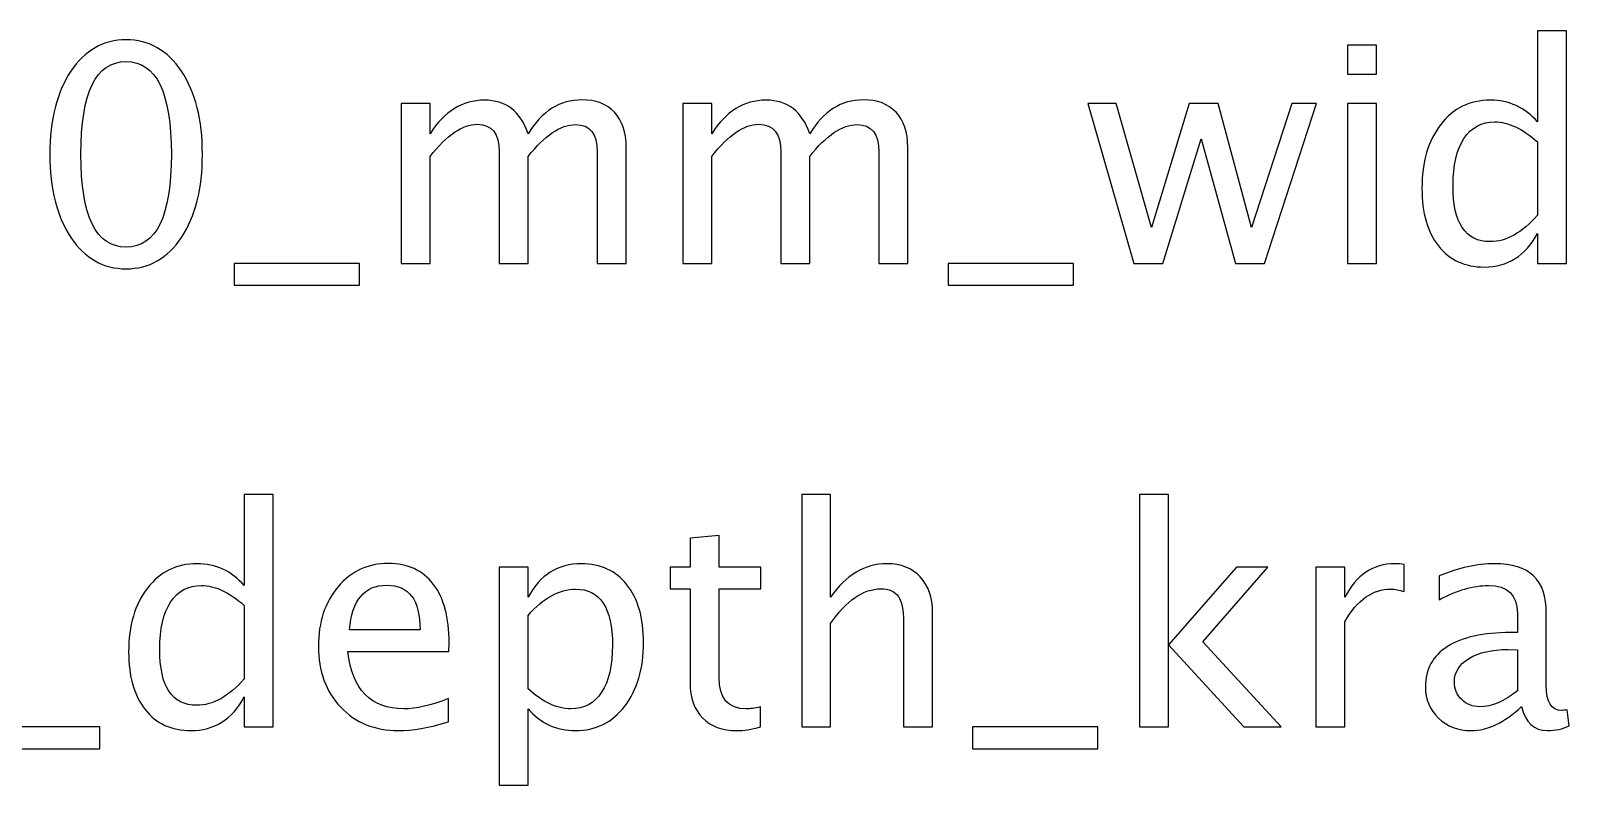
# Model space of a CAD drawing. Header units: centimetres. Extents: x -120 to 105, y -79 to 117.
# Drawn here: x -64.29 to -50.79, y 62.59 to 69.21 of the extents above; entities that cross this region are included whole.
import ezdxf

# ---------------------------------------------------------------- set-up
doc = ezdxf.new("R2010")
doc.units = ezdxf.units.CM
doc.header["$MEASUREMENT"] = 0
doc.layers.add('Layer 1', color=7, linetype='Continuous')

msp = doc.modelspace()

# ---------------------------------------------------------------- linework, layer by layer
at = {"layer": 'Layer 1'}
for points, knots in [([(-63.45554, 67.12282), (-63.65618, 67.12282), (-63.81802, 67.21498), (-63.94061, 67.39886), (-63.94061, 67.39886), (-64.06364, 67.58275), (-64.12493, 67.82528), (-64.12493, 68.12691), (-64.12493, 68.12691), (-64.12493, 68.42853), (-64.06364, 68.67107), (-63.94061, 68.85495), (-63.94061, 68.85495), (-63.81802, 69.03884), (-63.65618, 69.131), (-63.45554, 69.131), (-63.45554, 69.131), (-63.25401, 69.131), (-63.09218, 69.03928), (-62.96959, 68.85583), (-62.96959, 68.85583), (-62.84744, 68.67239), (-62.78614, 68.42941), (-62.78614, 68.12691), (-62.78614, 68.12691), (-62.78614, 67.82528), (-62.84744, 67.58275), (-62.96959, 67.39886), (-62.96959, 67.39886), (-63.09218, 67.21498), (-63.25401, 67.12282), (-63.45554, 67.12282)], [0, 0, 0, 0, 0.11111111, 0.11111111, 0.11111111, 0.11111111, 0.22222222, 0.22222222, 0.22222222, 0.22222222, 0.33333333, 0.33333333, 0.33333333, 0.33333333, 0.44444444, 0.44444444, 0.44444444, 0.44444444, 0.55555556, 0.55555556, 0.55555556, 0.55555556, 0.66666667, 0.66666667, 0.66666667, 0.66666667, 0.77777778, 0.77777778, 0.77777778, 0.77777778, 1, 1, 1, 1]), ([(-51.07263, 67.17044), (-51.07263, 67.17044), (-51.07263, 67.4337), (-51.07263, 67.4337), (-51.07263, 67.4337), (-51.17626, 67.23703), (-51.33236, 67.13869), (-51.54094, 67.13869), (-51.54094, 67.13869), (-51.71028, 67.13869), (-51.84345, 67.19999), (-51.94046, 67.32302), (-51.94046, 67.32302), (-52.03748, 67.44605), (-52.08599, 67.61406), (-52.08599, 67.82705), (-52.08599, 67.82705), (-52.08599, 68.05988), (-52.03086, 68.24729), (-51.92106, 68.38929), (-51.92106, 68.38929), (-51.81082, 68.53084), (-51.66618, 68.60183), (-51.4867, 68.60183), (-51.4867, 68.60183), (-51.32046, 68.60183), (-51.18199, 68.53833), (-51.07263, 68.41089), (-51.07263, 68.41089), (-51.07263, 68.41089), (-51.07263, 69.21037), (-51.07263, 69.21037), (-51.07263, 69.21037), (-51.07263, 69.21037), (-50.81863, 69.21037), (-50.81863, 69.21037), (-50.81863, 69.21037), (-50.81863, 69.21037), (-50.81863, 67.17044), (-50.81863, 67.17044), (-50.81863, 67.17044), (-50.81863, 67.17044), (-51.07263, 67.17044), (-51.07263, 67.17044)], [0, 0, 0, 0, 0.08333333, 0.08333333, 0.08333333, 0.08333333, 0.16666667, 0.16666667, 0.16666667, 0.16666667, 0.25, 0.25, 0.25, 0.25, 0.33333333, 0.33333333, 0.33333333, 0.33333333, 0.41666667, 0.41666667, 0.41666667, 0.41666667, 0.5, 0.5, 0.5, 0.5, 0.58333333, 0.58333333, 0.58333333, 0.58333333, 0.66666667, 0.66666667, 0.66666667, 0.66666667, 0.75, 0.75, 0.75, 0.75, 0.83333333, 0.83333333, 0.83333333, 0.83333333, 1, 1, 1, 1]), ([(-52.7395, 68.82938), (-52.7395, 68.82938), (-52.7395, 69.08338), (-52.7395, 69.08338), (-52.7395, 69.08338), (-52.7395, 69.08338), (-52.4855, 69.08338), (-52.4855, 69.08338), (-52.4855, 69.08338), (-52.4855, 69.08338), (-52.4855, 68.82938), (-52.4855, 68.82938), (-52.4855, 68.82938), (-52.4855, 68.82938), (-52.7395, 68.82938), (-52.7395, 68.82938)], [0, 0, 0, 0, 0.2, 0.2, 0.2, 0.2, 0.4, 0.4, 0.4, 0.4, 0.6, 0.6, 0.6, 0.6, 1, 1, 1, 1]), ([(-63.45598, 67.31331), (-63.19095, 67.31331), (-63.05866, 67.58451), (-63.05866, 68.12691), (-63.05866, 68.12691), (-63.05866, 68.6693), (-63.19095, 68.9405), (-63.45598, 68.9405), (-63.45598, 68.9405), (-63.72012, 68.9405), (-63.85241, 68.6693), (-63.85241, 68.12691), (-63.85241, 68.12691), (-63.85241, 67.58451), (-63.72012, 67.31331), (-63.45598, 67.31331)], [0, 0, 0, 0, 0.2, 0.2, 0.2, 0.2, 0.4, 0.4, 0.4, 0.4, 0.6, 0.6, 0.6, 0.6, 1, 1, 1, 1]), ([(-61.04166, 67.17044), (-61.04166, 67.17044), (-61.04166, 68.57273), (-61.04166, 68.57273), (-61.04166, 68.57273), (-61.04166, 68.57273), (-60.78766, 68.57273), (-60.78766, 68.57273), (-60.78766, 68.57273), (-60.78766, 68.57273), (-60.78766, 68.30771), (-60.78766, 68.30771), (-60.78766, 68.30771), (-60.66375, 68.50394), (-60.505, 68.60183), (-60.31053, 68.60183), (-60.31053, 68.60183), (-60.12312, 68.60183), (-59.99568, 68.50394), (-59.92777, 68.30771), (-59.92777, 68.30771), (-59.80738, 68.5057), (-59.65039, 68.60448), (-59.45769, 68.60448), (-59.45769, 68.60448), (-59.33466, 68.60448), (-59.23897, 68.56832), (-59.17062, 68.49556), (-59.17062, 68.49556), (-59.10227, 68.4228), (-59.06787, 68.32094), (-59.06787, 68.18997), (-59.06787, 68.18997), (-59.06787, 68.18997), (-59.06787, 67.17044), (-59.06787, 67.17044), (-59.06787, 67.17044), (-59.06787, 67.17044), (-59.32187, 67.17044), (-59.32187, 67.17044), (-59.32187, 67.17044), (-59.32187, 67.17044), (-59.32187, 68.14807), (-59.32187, 68.14807), (-59.32187, 68.14807), (-59.32187, 68.30771), (-59.38537, 68.38752), (-59.51237, 68.38752), (-59.51237, 68.38752), (-59.64422, 68.38752), (-59.78269, 68.29448), (-59.92777, 68.10795), (-59.92777, 68.10795), (-59.92777, 68.10795), (-59.92777, 67.17044), (-59.92777, 67.17044), (-59.92777, 67.17044), (-59.92777, 67.17044), (-60.18177, 67.17044), (-60.18177, 67.17044), (-60.18177, 67.17044), (-60.18177, 67.17044), (-60.18177, 68.14896), (-60.18177, 68.14896), (-60.18177, 68.14896), (-60.18177, 68.30991), (-60.24615, 68.39017), (-60.37535, 68.39017), (-60.37535, 68.39017), (-60.50367, 68.39017), (-60.64126, 68.29668), (-60.78766, 68.10927), (-60.78766, 68.10927), (-60.78766, 68.10927), (-60.78766, 67.17044), (-60.78766, 67.17044), (-60.78766, 67.17044), (-60.78766, 67.17044), (-61.04166, 67.17044), (-61.04166, 67.17044)], [0, 0, 0, 0, 0.04761905, 0.04761905, 0.04761905, 0.04761905, 0.0952381, 0.0952381, 0.0952381, 0.0952381, 0.14285714, 0.14285714, 0.14285714, 0.14285714, 0.19047619, 0.19047619, 0.19047619, 0.19047619, 0.23809524, 0.23809524, 0.23809524, 0.23809524, 0.28571429, 0.28571429, 0.28571429, 0.28571429, 0.33333333, 0.33333333, 0.33333333, 0.33333333, 0.38095238, 0.38095238, 0.38095238, 0.38095238, 0.42857143, 0.42857143, 0.42857143, 0.42857143, 0.47619048, 0.47619048, 0.47619048, 0.47619048, 0.52380952, 0.52380952, 0.52380952, 0.52380952, 0.57142857, 0.57142857, 0.57142857, 0.57142857, 0.61904762, 0.61904762, 0.61904762, 0.61904762, 0.66666667, 0.66666667, 0.66666667, 0.66666667, 0.71428571, 0.71428571, 0.71428571, 0.71428571, 0.76190476, 0.76190476, 0.76190476, 0.76190476, 0.80952381, 0.80952381, 0.80952381, 0.80952381, 0.85714286, 0.85714286, 0.85714286, 0.85714286, 0.9047619, 0.9047619, 0.9047619, 0.9047619, 1, 1, 1, 1]), ([(-58.57134, 67.17044), (-58.57134, 67.17044), (-58.57134, 68.57273), (-58.57134, 68.57273), (-58.57134, 68.57273), (-58.57134, 68.57273), (-58.31734, 68.57273), (-58.31734, 68.57273), (-58.31734, 68.57273), (-58.31734, 68.57273), (-58.31734, 68.30771), (-58.31734, 68.30771), (-58.31734, 68.30771), (-58.19343, 68.50394), (-58.03468, 68.60183), (-57.84021, 68.60183), (-57.84021, 68.60183), (-57.6528, 68.60183), (-57.52536, 68.50394), (-57.45745, 68.30771), (-57.45745, 68.30771), (-57.33706, 68.5057), (-57.18007, 68.60448), (-56.98737, 68.60448), (-56.98737, 68.60448), (-56.86434, 68.60448), (-56.76865, 68.56832), (-56.7003, 68.49556), (-56.7003, 68.49556), (-56.63195, 68.4228), (-56.59755, 68.32094), (-56.59755, 68.18997), (-56.59755, 68.18997), (-56.59755, 68.18997), (-56.59755, 67.17044), (-56.59755, 67.17044), (-56.59755, 67.17044), (-56.59755, 67.17044), (-56.85155, 67.17044), (-56.85155, 67.17044), (-56.85155, 67.17044), (-56.85155, 67.17044), (-56.85155, 68.14807), (-56.85155, 68.14807), (-56.85155, 68.14807), (-56.85155, 68.30771), (-56.91505, 68.38752), (-57.04205, 68.38752), (-57.04205, 68.38752), (-57.1739, 68.38752), (-57.31237, 68.29448), (-57.45745, 68.10795), (-57.45745, 68.10795), (-57.45745, 68.10795), (-57.45745, 67.17044), (-57.45745, 67.17044), (-57.45745, 67.17044), (-57.45745, 67.17044), (-57.71145, 67.17044), (-57.71145, 67.17044), (-57.71145, 67.17044), (-57.71145, 67.17044), (-57.71145, 68.14896), (-57.71145, 68.14896), (-57.71145, 68.14896), (-57.71145, 68.30991), (-57.77583, 68.39017), (-57.90503, 68.39017), (-57.90503, 68.39017), (-58.03335, 68.39017), (-58.17094, 68.29668), (-58.31734, 68.10927), (-58.31734, 68.10927), (-58.31734, 68.10927), (-58.31734, 67.17044), (-58.31734, 67.17044), (-58.31734, 67.17044), (-58.31734, 67.17044), (-58.57134, 67.17044), (-58.57134, 67.17044)], [0, 0, 0, 0, 0.04761905, 0.04761905, 0.04761905, 0.04761905, 0.0952381, 0.0952381, 0.0952381, 0.0952381, 0.14285714, 0.14285714, 0.14285714, 0.14285714, 0.19047619, 0.19047619, 0.19047619, 0.19047619, 0.23809524, 0.23809524, 0.23809524, 0.23809524, 0.28571429, 0.28571429, 0.28571429, 0.28571429, 0.33333333, 0.33333333, 0.33333333, 0.33333333, 0.38095238, 0.38095238, 0.38095238, 0.38095238, 0.42857143, 0.42857143, 0.42857143, 0.42857143, 0.47619048, 0.47619048, 0.47619048, 0.47619048, 0.52380952, 0.52380952, 0.52380952, 0.52380952, 0.57142857, 0.57142857, 0.57142857, 0.57142857, 0.61904762, 0.61904762, 0.61904762, 0.61904762, 0.66666667, 0.66666667, 0.66666667, 0.66666667, 0.71428571, 0.71428571, 0.71428571, 0.71428571, 0.76190476, 0.76190476, 0.76190476, 0.76190476, 0.80952381, 0.80952381, 0.80952381, 0.80952381, 0.85714286, 0.85714286, 0.85714286, 0.85714286, 0.9047619, 0.9047619, 0.9047619, 0.9047619, 1, 1, 1, 1]), ([(-54.61407, 67.17044), (-54.61407, 67.17044), (-55.01624, 68.57273), (-55.01624, 68.57273), (-55.01624, 68.57273), (-55.01624, 68.57273), (-54.76841, 68.57273), (-54.76841, 68.57273), (-54.76841, 68.57273), (-54.76841, 68.57273), (-54.46017, 67.48397), (-54.46017, 67.48397), (-54.46017, 67.48397), (-54.46017, 67.48397), (-54.12768, 68.57273), (-54.12768, 68.57273), (-54.12768, 68.57273), (-54.12768, 68.57273), (-53.87368, 68.57273), (-53.87368, 68.57273), (-53.87368, 68.57273), (-53.87368, 68.57273), (-53.58131, 67.48573), (-53.58131, 67.48573), (-53.58131, 67.48573), (-53.58131, 67.48573), (-53.22765, 68.57273), (-53.22765, 68.57273), (-53.22765, 68.57273), (-53.22765, 68.57273), (-53.0107, 68.57273), (-53.0107, 68.57273), (-53.0107, 68.57273), (-53.0107, 68.57273), (-53.46842, 67.17044), (-53.46842, 67.17044), (-53.46842, 67.17044), (-53.46842, 67.17044), (-53.72242, 67.17044), (-53.72242, 67.17044), (-53.72242, 67.17044), (-53.72242, 67.17044), (-54.02317, 68.26405), (-54.02317, 68.26405), (-54.02317, 68.26405), (-54.02317, 68.26405), (-54.36007, 67.17044), (-54.36007, 67.17044), (-54.36007, 67.17044), (-54.36007, 67.17044), (-54.61407, 67.17044), (-54.61407, 67.17044)], [0, 0, 0, 0, 0.07142857, 0.07142857, 0.07142857, 0.07142857, 0.14285714, 0.14285714, 0.14285714, 0.14285714, 0.21428571, 0.21428571, 0.21428571, 0.21428571, 0.28571429, 0.28571429, 0.28571429, 0.28571429, 0.35714286, 0.35714286, 0.35714286, 0.35714286, 0.42857143, 0.42857143, 0.42857143, 0.42857143, 0.5, 0.5, 0.5, 0.5, 0.57142857, 0.57142857, 0.57142857, 0.57142857, 0.64285714, 0.64285714, 0.64285714, 0.64285714, 0.71428571, 0.71428571, 0.71428571, 0.71428571, 0.78571429, 0.78571429, 0.78571429, 0.78571429, 0.85714286, 0.85714286, 0.85714286, 0.85714286, 1, 1, 1, 1]), ([(-52.7395, 67.17044), (-52.7395, 67.17044), (-52.7395, 68.57273), (-52.7395, 68.57273), (-52.7395, 68.57273), (-52.7395, 68.57273), (-52.4855, 68.57273), (-52.4855, 68.57273), (-52.4855, 68.57273), (-52.4855, 68.57273), (-52.4855, 67.17044), (-52.4855, 67.17044), (-52.4855, 67.17044), (-52.4855, 67.17044), (-52.7395, 67.17044), (-52.7395, 67.17044)], [0, 0, 0, 0, 0.2, 0.2, 0.2, 0.2, 0.4, 0.4, 0.4, 0.4, 0.6, 0.6, 0.6, 0.6, 1, 1, 1, 1]), ([(-51.07263, 68.23715), (-51.20448, 68.35313), (-51.32928, 68.41133), (-51.44746, 68.41133), (-51.44746, 68.41133), (-51.56387, 68.41133), (-51.65383, 68.36283), (-51.71777, 68.26537), (-51.71777, 68.26537), (-51.78171, 68.16836), (-51.81346, 68.03078), (-51.81346, 67.85262), (-51.81346, 67.85262), (-51.81346, 67.52498), (-51.70499, 67.36094), (-51.48759, 67.36094), (-51.48759, 67.36094), (-51.34648, 67.36094), (-51.20801, 67.43811), (-51.07263, 67.59201), (-51.07263, 67.59201), (-51.07263, 67.59201), (-51.07263, 68.23715), (-51.07263, 68.23715)], [0, 0, 0, 0, 0.14285714, 0.14285714, 0.14285714, 0.14285714, 0.28571429, 0.28571429, 0.28571429, 0.28571429, 0.42857143, 0.42857143, 0.42857143, 0.42857143, 0.57142857, 0.57142857, 0.57142857, 0.57142857, 0.71428571, 0.71428571, 0.71428571, 0.71428571, 1, 1, 1, 1]), ([(-62.50745, 66.97994), (-62.50745, 66.97994), (-62.50745, 67.17044), (-62.50745, 67.17044), (-62.50745, 67.17044), (-62.50745, 67.17044), (-61.40678, 67.17044), (-61.40678, 67.17044), (-61.40678, 67.17044), (-61.40678, 67.17044), (-61.40678, 66.97994), (-61.40678, 66.97994), (-61.40678, 66.97994), (-61.40678, 66.97994), (-62.50745, 66.97994), (-62.50745, 66.97994)], [0, 0, 0, 0, 0.2, 0.2, 0.2, 0.2, 0.4, 0.4, 0.4, 0.4, 0.6, 0.6, 0.6, 0.6, 1, 1, 1, 1]), ([(-56.2439, 66.97994), (-56.2439, 66.97994), (-56.2439, 67.17044), (-56.2439, 67.17044), (-56.2439, 67.17044), (-56.2439, 67.17044), (-55.14323, 67.17044), (-55.14323, 67.17044), (-55.14323, 67.17044), (-55.14323, 67.17044), (-55.14323, 66.97994), (-55.14323, 66.97994), (-55.14323, 66.97994), (-55.14323, 66.97994), (-56.2439, 66.97994), (-56.2439, 66.97994)], [0, 0, 0, 0, 0.2, 0.2, 0.2, 0.2, 0.4, 0.4, 0.4, 0.4, 0.6, 0.6, 0.6, 0.6, 1, 1, 1, 1]), ([(-62.41994, 63.10468), (-62.41994, 63.10468), (-62.41994, 63.36794), (-62.41994, 63.36794), (-62.41994, 63.36794), (-62.52357, 63.17127), (-62.67967, 63.07293), (-62.88825, 63.07293), (-62.88825, 63.07293), (-63.05759, 63.07293), (-63.19076, 63.13423), (-63.28777, 63.25726), (-63.28777, 63.25726), (-63.38479, 63.38029), (-63.4333, 63.5483), (-63.4333, 63.76129), (-63.4333, 63.76129), (-63.4333, 63.99412), (-63.37817, 64.18153), (-63.26837, 64.32353), (-63.26837, 64.32353), (-63.15813, 64.46508), (-63.01349, 64.53607), (-62.83401, 64.53607), (-62.83401, 64.53607), (-62.66777, 64.53607), (-62.5293, 64.47257), (-62.41994, 64.34513), (-62.41994, 64.34513), (-62.41994, 64.34513), (-62.41994, 65.14461), (-62.41994, 65.14461), (-62.41994, 65.14461), (-62.41994, 65.14461), (-62.16594, 65.14461), (-62.16594, 65.14461), (-62.16594, 65.14461), (-62.16594, 65.14461), (-62.16594, 63.10468), (-62.16594, 63.10468), (-62.16594, 63.10468), (-62.16594, 63.10468), (-62.41994, 63.10468), (-62.41994, 63.10468)], [0, 0, 0, 0, 0.08333333, 0.08333333, 0.08333333, 0.08333333, 0.16666667, 0.16666667, 0.16666667, 0.16666667, 0.25, 0.25, 0.25, 0.25, 0.33333333, 0.33333333, 0.33333333, 0.33333333, 0.41666667, 0.41666667, 0.41666667, 0.41666667, 0.5, 0.5, 0.5, 0.5, 0.58333333, 0.58333333, 0.58333333, 0.58333333, 0.66666667, 0.66666667, 0.66666667, 0.66666667, 0.75, 0.75, 0.75, 0.75, 0.83333333, 0.83333333, 0.83333333, 0.83333333, 1, 1, 1, 1]), ([(-57.52824, 63.10468), (-57.52824, 63.10468), (-57.52824, 65.14461), (-57.52824, 65.14461), (-57.52824, 65.14461), (-57.52824, 65.14461), (-57.27424, 65.14461), (-57.27424, 65.14461), (-57.27424, 65.14461), (-57.27424, 65.14461), (-57.27424, 64.24195), (-57.27424, 64.24195), (-57.27424, 64.24195), (-57.13974, 64.43818), (-56.97482, 64.53607), (-56.77991, 64.53607), (-56.77991, 64.53607), (-56.65732, 64.53607), (-56.55987, 64.49771), (-56.48799, 64.42054), (-56.48799, 64.42054), (-56.41611, 64.34381), (-56.37995, 64.24018), (-56.37995, 64.11054), (-56.37995, 64.11054), (-56.37995, 64.11054), (-56.37995, 63.10468), (-56.37995, 63.10468), (-56.37995, 63.10468), (-56.37995, 63.10468), (-56.63395, 63.10468), (-56.63395, 63.10468), (-56.63395, 63.10468), (-56.63395, 63.10468), (-56.63395, 64.02763), (-56.63395, 64.02763), (-56.63395, 64.02763), (-56.63395, 64.1317), (-56.64938, 64.20579), (-56.67981, 64.24988), (-56.67981, 64.24988), (-56.71068, 64.29442), (-56.76139, 64.31647), (-56.83239, 64.31647), (-56.83239, 64.31647), (-56.98849, 64.31647), (-57.13578, 64.21461), (-57.27424, 64.01088), (-57.27424, 64.01088), (-57.27424, 64.01088), (-57.27424, 63.10468), (-57.27424, 63.10468), (-57.27424, 63.10468), (-57.27424, 63.10468), (-57.52824, 63.10468), (-57.52824, 63.10468)], [0, 0, 0, 0, 0.06666667, 0.06666667, 0.06666667, 0.06666667, 0.13333333, 0.13333333, 0.13333333, 0.13333333, 0.2, 0.2, 0.2, 0.2, 0.26666667, 0.26666667, 0.26666667, 0.26666667, 0.33333333, 0.33333333, 0.33333333, 0.33333333, 0.4, 0.4, 0.4, 0.4, 0.46666667, 0.46666667, 0.46666667, 0.46666667, 0.53333333, 0.53333333, 0.53333333, 0.53333333, 0.6, 0.6, 0.6, 0.6, 0.66666667, 0.66666667, 0.66666667, 0.66666667, 0.73333333, 0.73333333, 0.73333333, 0.73333333, 0.8, 0.8, 0.8, 0.8, 0.86666667, 0.86666667, 0.86666667, 0.86666667, 1, 1, 1, 1]), ([(-54.56315, 63.10468), (-54.56315, 63.10468), (-54.56315, 65.14461), (-54.56315, 65.14461), (-54.56315, 65.14461), (-54.56315, 65.14461), (-54.30915, 65.14461), (-54.30915, 65.14461), (-54.30915, 65.14461), (-54.30915, 65.14461), (-54.30915, 63.82655), (-54.30915, 63.82655), (-54.30915, 63.82655), (-54.30915, 63.82655), (-53.71384, 64.50697), (-53.71384, 64.50697), (-53.71384, 64.50697), (-53.71384, 64.50697), (-53.43955, 64.50697), (-53.43955, 64.50697), (-53.43955, 64.50697), (-53.43955, 64.50697), (-54.00841, 63.85257), (-54.00841, 63.85257), (-54.00841, 63.85257), (-54.00841, 63.85257), (-53.32049, 63.10468), (-53.32049, 63.10468), (-53.32049, 63.10468), (-53.32049, 63.10468), (-53.64769, 63.10468), (-53.64769, 63.10468), (-53.64769, 63.10468), (-53.64769, 63.10468), (-54.30915, 63.8239), (-54.30915, 63.8239), (-54.30915, 63.8239), (-54.30915, 63.8239), (-54.30915, 63.10468), (-54.30915, 63.10468), (-54.30915, 63.10468), (-54.30915, 63.10468), (-54.56315, 63.10468), (-54.56315, 63.10468)], [0, 0, 0, 0, 0.08333333, 0.08333333, 0.08333333, 0.08333333, 0.16666667, 0.16666667, 0.16666667, 0.16666667, 0.25, 0.25, 0.25, 0.25, 0.33333333, 0.33333333, 0.33333333, 0.33333333, 0.41666667, 0.41666667, 0.41666667, 0.41666667, 0.5, 0.5, 0.5, 0.5, 0.58333333, 0.58333333, 0.58333333, 0.58333333, 0.66666667, 0.66666667, 0.66666667, 0.66666667, 0.75, 0.75, 0.75, 0.75, 0.83333333, 0.83333333, 0.83333333, 0.83333333, 1, 1, 1, 1]), ([(-57.89072, 63.10512), (-57.96921, 63.08351), (-58.03756, 63.07293), (-58.09533, 63.07293), (-58.09533, 63.07293), (-58.22498, 63.07293), (-58.32596, 63.10997), (-58.39828, 63.18405), (-58.39828, 63.18405), (-58.47104, 63.25814), (-58.5072, 63.36088), (-58.5072, 63.49274), (-58.5072, 63.49274), (-58.5072, 63.49274), (-58.5072, 64.31647), (-58.5072, 64.31647), (-58.5072, 64.31647), (-58.5072, 64.31647), (-58.6827, 64.31647), (-58.6827, 64.31647), (-58.6827, 64.31647), (-58.6827, 64.31647), (-58.6827, 64.50697), (-58.6827, 64.50697), (-58.6827, 64.50697), (-58.6827, 64.50697), (-58.5072, 64.50697), (-58.5072, 64.50697), (-58.5072, 64.50697), (-58.5072, 64.50697), (-58.5072, 64.76053), (-58.5072, 64.76053), (-58.5072, 64.76053), (-58.5072, 64.76053), (-58.2532, 64.78478), (-58.2532, 64.78478), (-58.2532, 64.78478), (-58.2532, 64.78478), (-58.2532, 64.50697), (-58.2532, 64.50697), (-58.2532, 64.50697), (-58.2532, 64.50697), (-57.88543, 64.50697), (-57.88543, 64.50697), (-57.88543, 64.50697), (-57.88543, 64.50697), (-57.88543, 64.31647), (-57.88543, 64.31647), (-57.88543, 64.31647), (-57.88543, 64.31647), (-58.2532, 64.31647), (-58.2532, 64.31647), (-58.2532, 64.31647), (-58.2532, 64.31647), (-58.2532, 63.5386), (-58.2532, 63.5386), (-58.2532, 63.5386), (-58.2532, 63.35515), (-58.17338, 63.26343), (-58.01419, 63.26343), (-58.01419, 63.26343), (-57.98024, 63.26343), (-57.93923, 63.26916), (-57.89072, 63.28019), (-57.89072, 63.28019), (-57.89072, 63.28019), (-57.89072, 63.10512), (-57.89072, 63.10512)], [0, 0, 0, 0, 0.05555556, 0.05555556, 0.05555556, 0.05555556, 0.11111111, 0.11111111, 0.11111111, 0.11111111, 0.16666667, 0.16666667, 0.16666667, 0.16666667, 0.22222222, 0.22222222, 0.22222222, 0.22222222, 0.27777778, 0.27777778, 0.27777778, 0.27777778, 0.33333333, 0.33333333, 0.33333333, 0.33333333, 0.38888889, 0.38888889, 0.38888889, 0.38888889, 0.44444444, 0.44444444, 0.44444444, 0.44444444, 0.5, 0.5, 0.5, 0.5, 0.55555556, 0.55555556, 0.55555556, 0.55555556, 0.61111111, 0.61111111, 0.61111111, 0.61111111, 0.66666667, 0.66666667, 0.66666667, 0.66666667, 0.72222222, 0.72222222, 0.72222222, 0.72222222, 0.77777778, 0.77777778, 0.77777778, 0.77777778, 0.83333333, 0.83333333, 0.83333333, 0.83333333, 0.88888889, 0.88888889, 0.88888889, 0.88888889, 1, 1, 1, 1]), ([(-60.62783, 63.14966), (-60.79849, 63.09851), (-60.94445, 63.07293), (-61.06616, 63.07293), (-61.06616, 63.07293), (-61.27386, 63.07293), (-61.44275, 63.14172), (-61.57283, 63.27886), (-61.57283, 63.27886), (-61.70292, 63.41601), (-61.76819, 63.59372), (-61.76819, 63.81244), (-61.76819, 63.81244), (-61.76819, 64.02455), (-61.71086, 64.19873), (-61.59577, 64.33499), (-61.59577, 64.33499), (-61.48067, 64.47081), (-61.33339, 64.53872), (-61.15391, 64.53872), (-61.15391, 64.53872), (-60.98414, 64.53872), (-60.85273, 64.47831), (-60.76012, 64.35748), (-60.76012, 64.35748), (-60.66752, 64.23665), (-60.62122, 64.06556), (-60.62122, 63.84375), (-60.62122, 63.84375), (-60.62122, 63.84375), (-60.62254, 63.76614), (-60.62254, 63.76614), (-60.62254, 63.76614), (-60.62254, 63.76614), (-61.50889, 63.76614), (-61.50889, 63.76614), (-61.50889, 63.76614), (-61.47185, 63.431), (-61.30825, 63.26343), (-61.01853, 63.26343), (-61.01853, 63.26343), (-60.91226, 63.26343), (-60.78217, 63.29342), (-60.62783, 63.35339), (-60.62783, 63.35339), (-60.62783, 63.35339), (-60.62783, 63.14966), (-60.62783, 63.14966)], [0, 0, 0, 0, 0.07692308, 0.07692308, 0.07692308, 0.07692308, 0.15384615, 0.15384615, 0.15384615, 0.15384615, 0.23076923, 0.23076923, 0.23076923, 0.23076923, 0.30769231, 0.30769231, 0.30769231, 0.30769231, 0.38461538, 0.38461538, 0.38461538, 0.38461538, 0.46153846, 0.46153846, 0.46153846, 0.46153846, 0.53846154, 0.53846154, 0.53846154, 0.53846154, 0.61538462, 0.61538462, 0.61538462, 0.61538462, 0.69230769, 0.69230769, 0.69230769, 0.69230769, 0.76923077, 0.76923077, 0.76923077, 0.76923077, 0.84615385, 0.84615385, 0.84615385, 0.84615385, 1, 1, 1, 1]), ([(-60.18289, 62.59403), (-60.18289, 62.59403), (-60.18289, 64.50697), (-60.18289, 64.50697), (-60.18289, 64.50697), (-60.18289, 64.50697), (-59.92889, 64.50697), (-59.92889, 64.50697), (-59.92889, 64.50697), (-59.92889, 64.50697), (-59.92889, 64.24195), (-59.92889, 64.24195), (-59.92889, 64.24195), (-59.82482, 64.43818), (-59.66828, 64.53607), (-59.4597, 64.53607), (-59.4597, 64.53607), (-59.2908, 64.53607), (-59.15807, 64.47478), (-59.06106, 64.35175), (-59.06106, 64.35175), (-58.96404, 64.22872), (-58.91554, 64.06071), (-58.91554, 63.84772), (-58.91554, 63.84772), (-58.91554, 63.61577), (-58.97066, 63.42835), (-59.08046, 63.28636), (-59.08046, 63.28636), (-59.19026, 63.14393), (-59.3349, 63.07293), (-59.51394, 63.07293), (-59.51394, 63.07293), (-59.68018, 63.07293), (-59.81865, 63.13643), (-59.92889, 63.26387), (-59.92889, 63.26387), (-59.92889, 63.26387), (-59.92889, 62.59403), (-59.92889, 62.59403), (-59.92889, 62.59403), (-59.92889, 62.59403), (-60.18289, 62.59403), (-60.18289, 62.59403)], [0, 0, 0, 0, 0.08333333, 0.08333333, 0.08333333, 0.08333333, 0.16666667, 0.16666667, 0.16666667, 0.16666667, 0.25, 0.25, 0.25, 0.25, 0.33333333, 0.33333333, 0.33333333, 0.33333333, 0.41666667, 0.41666667, 0.41666667, 0.41666667, 0.5, 0.5, 0.5, 0.5, 0.58333333, 0.58333333, 0.58333333, 0.58333333, 0.66666667, 0.66666667, 0.66666667, 0.66666667, 0.75, 0.75, 0.75, 0.75, 0.83333333, 0.83333333, 0.83333333, 0.83333333, 1, 1, 1, 1]), ([(-53.01666, 63.10468), (-53.01666, 63.10468), (-53.01666, 64.50697), (-53.01666, 64.50697), (-53.01666, 64.50697), (-53.01666, 64.50697), (-52.76266, 64.50697), (-52.76266, 64.50697), (-52.76266, 64.50697), (-52.76266, 64.50697), (-52.76266, 64.24195), (-52.76266, 64.24195), (-52.76266, 64.24195), (-52.66168, 64.43818), (-52.51528, 64.53607), (-52.32301, 64.53607), (-52.32301, 64.53607), (-52.29699, 64.53607), (-52.26965, 64.53387), (-52.24143, 64.52946), (-52.24143, 64.52946), (-52.24143, 64.52946), (-52.24143, 64.29178), (-52.24143, 64.29178), (-52.24143, 64.29178), (-52.28553, 64.30633), (-52.32433, 64.31382), (-52.35785, 64.31382), (-52.35785, 64.31382), (-52.51924, 64.31382), (-52.65418, 64.21857), (-52.76266, 64.02763), (-52.76266, 64.02763), (-52.76266, 64.02763), (-52.76266, 63.10468), (-52.76266, 63.10468), (-52.76266, 63.10468), (-52.76266, 63.10468), (-53.01666, 63.10468), (-53.01666, 63.10468)], [0, 0, 0, 0, 0.09090909, 0.09090909, 0.09090909, 0.09090909, 0.18181818, 0.18181818, 0.18181818, 0.18181818, 0.27272727, 0.27272727, 0.27272727, 0.27272727, 0.36363636, 0.36363636, 0.36363636, 0.36363636, 0.45454545, 0.45454545, 0.45454545, 0.45454545, 0.54545455, 0.54545455, 0.54545455, 0.54545455, 0.63636364, 0.63636364, 0.63636364, 0.63636364, 0.72727273, 0.72727273, 0.72727273, 0.72727273, 0.81818182, 0.81818182, 0.81818182, 0.81818182, 1, 1, 1, 1]), ([(-51.21132, 63.28327), (-51.36389, 63.14304), (-51.51074, 63.07293), (-51.65185, 63.07293), (-51.65185, 63.07293), (-51.76782, 63.07293), (-51.8644, 63.10909), (-51.94068, 63.18185), (-51.94068, 63.18185), (-52.01741, 63.25461), (-52.05578, 63.34633), (-52.05578, 63.45702), (-52.05578, 63.45702), (-52.05578, 63.61003), (-51.9914, 63.72777), (-51.86263, 63.80979), (-51.86263, 63.80979), (-51.73387, 63.89181), (-51.5491, 63.93282), (-51.30833, 63.93282), (-51.30833, 63.93282), (-51.30833, 63.93282), (-51.2488, 63.93282), (-51.2488, 63.93282), (-51.2488, 63.93282), (-51.2488, 63.93282), (-51.2488, 64.10172), (-51.2488, 64.10172), (-51.2488, 64.10172), (-51.2488, 64.26444), (-51.33347, 64.34557), (-51.50324, 64.34557), (-51.50324, 64.34557), (-51.63465, 64.34557), (-51.77841, 64.30412), (-51.93407, 64.22122), (-51.93407, 64.22122), (-51.93407, 64.22122), (-51.93407, 64.43024), (-51.93407, 64.43024), (-51.93407, 64.43024), (-51.76297, 64.5008), (-51.60158, 64.53607), (-51.45032, 64.53607), (-51.45032, 64.53607), (-51.29466, 64.53607), (-51.17957, 64.5008), (-51.10593, 64.4298), (-51.10593, 64.4298), (-51.03184, 64.3588), (-50.9948, 64.24944), (-50.9948, 64.10172), (-50.9948, 64.10172), (-50.9948, 64.10172), (-50.9948, 63.46804), (-50.9948, 63.46804), (-50.9948, 63.46804), (-50.9948, 63.32296), (-50.95026, 63.2502), (-50.86075, 63.2502), (-50.86075, 63.2502), (-50.84972, 63.2502), (-50.83341, 63.25196), (-50.8118, 63.25549), (-50.8118, 63.25549), (-50.8118, 63.25549), (-50.79372, 63.11438), (-50.79372, 63.11438), (-50.79372, 63.11438), (-50.85148, 63.0866), (-50.91498, 63.07293), (-50.98466, 63.07293), (-50.98466, 63.07293), (-51.10328, 63.07293), (-51.17869, 63.14304), (-51.21132, 63.28327)], [0, 0, 0, 0, 0.05, 0.05, 0.05, 0.05, 0.1, 0.1, 0.1, 0.1, 0.15, 0.15, 0.15, 0.15, 0.2, 0.2, 0.2, 0.2, 0.25, 0.25, 0.25, 0.25, 0.3, 0.3, 0.3, 0.3, 0.35, 0.35, 0.35, 0.35, 0.4, 0.4, 0.4, 0.4, 0.45, 0.45, 0.45, 0.45, 0.5, 0.5, 0.5, 0.5, 0.55, 0.55, 0.55, 0.55, 0.6, 0.6, 0.6, 0.6, 0.65, 0.65, 0.65, 0.65, 0.7, 0.7, 0.7, 0.7, 0.75, 0.75, 0.75, 0.75, 0.8, 0.8, 0.8, 0.8, 0.85, 0.85, 0.85, 0.85, 0.9, 0.9, 0.9, 0.9, 1, 1, 1, 1]), ([(-62.41994, 64.17139), (-62.55179, 64.28737), (-62.67659, 64.34557), (-62.79477, 64.34557), (-62.79477, 64.34557), (-62.91118, 64.34557), (-63.00114, 64.29707), (-63.06508, 64.19961), (-63.06508, 64.19961), (-63.12902, 64.1026), (-63.16077, 63.96502), (-63.16077, 63.78686), (-63.16077, 63.78686), (-63.16077, 63.45922), (-63.0523, 63.29518), (-62.8349, 63.29518), (-62.8349, 63.29518), (-62.69379, 63.29518), (-62.55532, 63.37235), (-62.41994, 63.52625), (-62.41994, 63.52625), (-62.41994, 63.52625), (-62.41994, 64.17139), (-62.41994, 64.17139)], [0, 0, 0, 0, 0.14285714, 0.14285714, 0.14285714, 0.14285714, 0.28571429, 0.28571429, 0.28571429, 0.28571429, 0.42857143, 0.42857143, 0.42857143, 0.42857143, 0.57142857, 0.57142857, 0.57142857, 0.57142857, 0.71428571, 0.71428571, 0.71428571, 0.71428571, 1, 1, 1, 1]), ([(-61.49566, 63.95664), (-61.49566, 63.95664), (-60.87654, 63.95664), (-60.87654, 63.95664), (-60.87654, 63.95664), (-60.87654, 64.21769), (-60.974, 64.34822), (-61.16846, 64.34822), (-61.16846, 64.34822), (-61.36426, 64.34822), (-61.47318, 64.21769), (-61.49566, 63.95664)], [0, 0, 0, 0, 0.25, 0.25, 0.25, 0.25, 0.5, 0.5, 0.5, 0.5, 1, 1, 1, 1]), ([(-59.92889, 63.43894), (-59.79792, 63.32208), (-59.67313, 63.26343), (-59.55451, 63.26343), (-59.55451, 63.26343), (-59.43765, 63.26343), (-59.34725, 63.31238), (-59.28375, 63.40983), (-59.28375, 63.40983), (-59.21981, 63.50729), (-59.18806, 63.64443), (-59.18806, 63.8217), (-59.18806, 63.8217), (-59.18806, 64.14978), (-59.29654, 64.31382), (-59.5135, 64.31382), (-59.5135, 64.31382), (-59.65549, 64.31382), (-59.79395, 64.2371), (-59.92889, 64.0832), (-59.92889, 64.0832), (-59.92889, 64.0832), (-59.92889, 63.43894), (-59.92889, 63.43894)], [0, 0, 0, 0, 0.14285714, 0.14285714, 0.14285714, 0.14285714, 0.28571429, 0.28571429, 0.28571429, 0.28571429, 0.42857143, 0.42857143, 0.42857143, 0.42857143, 0.57142857, 0.57142857, 0.57142857, 0.57142857, 0.71428571, 0.71428571, 0.71428571, 0.71428571, 1, 1, 1, 1]), ([(-51.2488, 63.42174), (-51.2488, 63.42174), (-51.2488, 63.78201), (-51.2488, 63.78201), (-51.2488, 63.78201), (-51.2488, 63.78201), (-51.33038, 63.78466), (-51.33038, 63.78466), (-51.33038, 63.78466), (-51.47149, 63.78466), (-51.58526, 63.75864), (-51.67213, 63.70661), (-51.67213, 63.70661), (-51.75856, 63.65413), (-51.80178, 63.5849), (-51.80178, 63.49847), (-51.80178, 63.49847), (-51.80178, 63.43805), (-51.78017, 63.3869), (-51.7374, 63.34501), (-51.7374, 63.34501), (-51.69418, 63.30312), (-51.64171, 63.28195), (-51.57953, 63.28195), (-51.57953, 63.28195), (-51.4737, 63.28195), (-51.36345, 63.32869), (-51.2488, 63.42174)], [0, 0, 0, 0, 0.125, 0.125, 0.125, 0.125, 0.25, 0.25, 0.25, 0.25, 0.375, 0.375, 0.375, 0.375, 0.5, 0.5, 0.5, 0.5, 0.625, 0.625, 0.625, 0.625, 0.75, 0.75, 0.75, 0.75, 1, 1, 1, 1]), ([(-64.78796, 62.91418), (-64.78796, 62.91418), (-64.78796, 63.10468), (-64.78796, 63.10468), (-64.78796, 63.10468), (-64.78796, 63.10468), (-63.68729, 63.10468), (-63.68729, 63.10468), (-63.68729, 63.10468), (-63.68729, 63.10468), (-63.68729, 62.91418), (-63.68729, 62.91418), (-63.68729, 62.91418), (-63.68729, 62.91418), (-64.78796, 62.91418), (-64.78796, 62.91418)], [0, 0, 0, 0, 0.2, 0.2, 0.2, 0.2, 0.4, 0.4, 0.4, 0.4, 0.6, 0.6, 0.6, 0.6, 1, 1, 1, 1]), ([(-56.02894, 62.91418), (-56.02894, 62.91418), (-56.02894, 63.10468), (-56.02894, 63.10468), (-56.02894, 63.10468), (-56.02894, 63.10468), (-54.92827, 63.10468), (-54.92827, 63.10468), (-54.92827, 63.10468), (-54.92827, 63.10468), (-54.92827, 62.91418), (-54.92827, 62.91418), (-54.92827, 62.91418), (-54.92827, 62.91418), (-56.02894, 62.91418), (-56.02894, 62.91418)], [0, 0, 0, 0, 0.2, 0.2, 0.2, 0.2, 0.4, 0.4, 0.4, 0.4, 0.6, 0.6, 0.6, 0.6, 1, 1, 1, 1])]:
    msp.add_open_spline(points, degree=3, knots=knots, dxfattribs=at)

doc.saveas('drawing.dxf')
